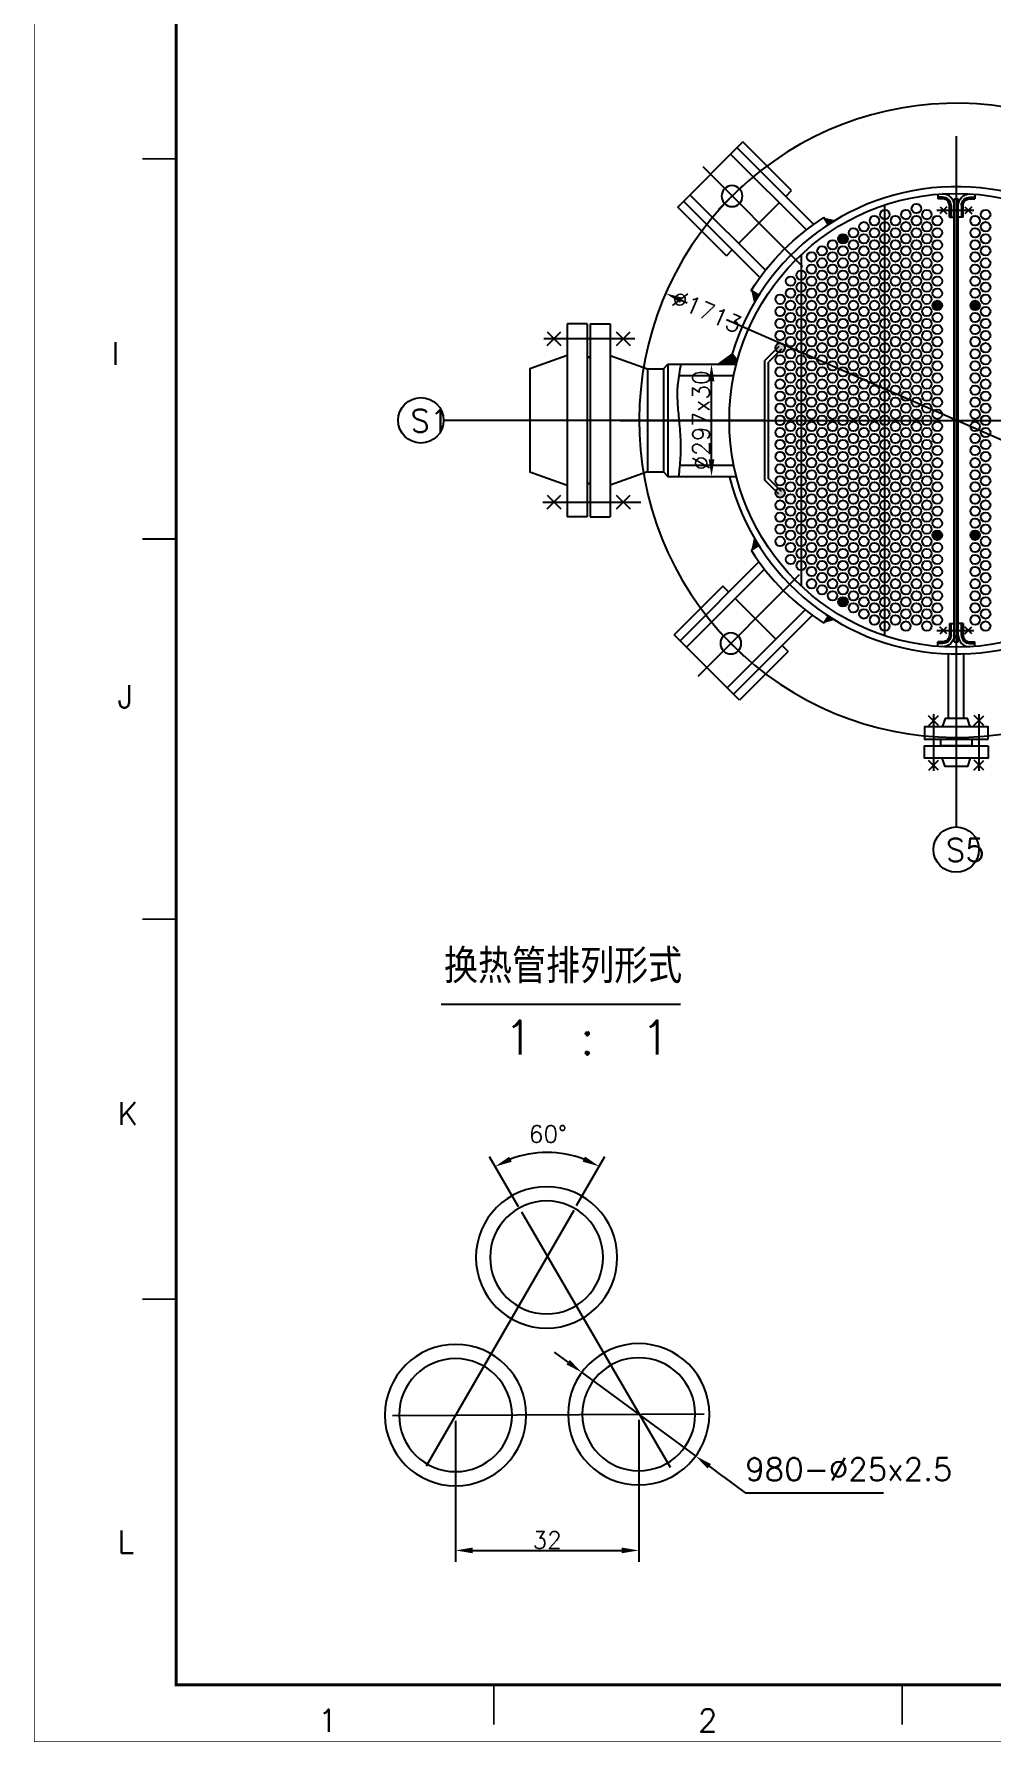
# Model space of a CAD drawing. Extents: x 49444 to 186655, y 41039 to 60167.
# Drawn here: x 77334 to 79864, y 45007 to 49522 of the extents above; entities that cross this region are included whole.
import ezdxf

# ---------------------------------------------------------------- set-up
doc = ezdxf.new("R2010")
doc.units = 0
doc.header["$LTSCALE"] = 60
doc.header["$MEASUREMENT"] = 0
doc.header["$PDMODE"] = 3
doc.header["$PDSIZE"] = 0.001
doc.layers.get('0').update_dxf_attribs({"linetype": 'CONTINUOUS'})
doc.layers.get('DEFPOINTS').update_dxf_attribs({"linetype": 'CONTINUOUS'})
doc.styles.get("Standard").update_dxf_attribs({"font": 'txt_l', "bigfont": 'hztxt_l'})
doc.dimstyles.get("Standard").update_dxf_attribs({"dimtxt": 0.18, "dimasz": 0.18, "dimexe": 0.18, "dimexo": 0.0625, "dimgap": 0.09, "dimtad": 0, "dimtih": 1, "dimtoh": 1, "dimdec": 4, "dimzin": 0, "dimdsep": 46, "dimtxsty": 'Standard', "dimcen": 0.09, "dimadec": 0, "dimazin": 0, "dimtfac": 1, "dimtdec": 4, "dimtofl": 0, "dimtmove": 0, "dimatfit": 3, "dimfxl": 0, "dimtolj": 1, "dimtzin": 0, "dimarcsym": 0})
doc.dimstyles.new('STANDARD$0', dxfattribs={"dimtxt": 3, "dimasz": 3, "dimexe": 2, "dimexo": 1, "dimgap": 0.5, "dimtad": 1, "dimdec": 0, "dimzin": 0, "dimdsep": 46, "dimtxsty": 'Standard', "dimcen": 1, "dimclrd": 256, "dimclre": 256, "dimclrt": 256, "dimadec": 0, "dimazin": 0, "dimtfac": 1.5, "dimtdec": 3, "dimtix": 1, "dimtmove": 0, "dimatfit": 2, "dimfxl": 0, "dimtolj": 1, "dimarcsym": 0})

# ---------------------------------------------------------------- blocks, each defined once
blk = doc.blocks.new('*D52')
at = {"lineweight": -2}
for p, q in [((79090.1, 48649.7), (79155.3, 48649.7)), ((79125.3, 48397.7), (79125.3, 48604.7)), ((79084.7, 48352.7), (79155.3, 48352.7))]:
    blk.add_line(p, q, dxfattribs=at)
for points in [[(79117.8, 48604.7), (79132.8, 48604.7), (79125.3, 48649.7)], [(79117.8, 48397.7), (79132.8, 48397.7), (79125.3, 48352.7)]]:
    blk.add_solid(points)
at = {"layer": 'DEFPOINTS', "color": 0}
for p in [(79075.1, 48649.7), (79125.3, 48649.7), (79069.7, 48352.7)]:
    blk.add_point(p, dxfattribs=at)
at = {"insert": (79097.9, 48501.2), "char_height": 45, "attachment_point": 5, "rotation": 90}
blk.add_mtext('\\A1;%%c297x30', dxfattribs=at)
blk = doc.blocks.new('*D50')
at = {"color": 0, "lineweight": -2}
for p, q in [((79045.3, 48818.8), (79061, 48812)), ((80499.6, 48183.4), (79164.8, 48766.6))]:
    blk.add_line(p, q, dxfattribs=at)
at = {"color": 0}
for points in [[(79048.3, 48825.7), (79042.3, 48812), (79004, 48836.9)], [(80502.6, 48190.3), (80496.6, 48176.5), (80540.8, 48165.4)]]:
    blk.add_solid(points, dxfattribs=at)
at = {"layer": 'DEFPOINTS', "color": 0}
for p in [(79004, 48836.9), (80540.8, 48165.4)]:
    blk.add_point(p, dxfattribs=at)
at = {"color": 0, "insert": (79112.9, 48789.3), "char_height": 45, "attachment_point": 5, "rotation": 336.398}
blk.add_mtext('\\A1;%%c1713', dxfattribs=at)
blk = doc.blocks.new('*D44')
at = {"color": 0, "lineweight": -2}
for p, q in [((78746, 46010.3), (78709.8, 46037)), ((78782.3, 45983.7), (79083.4, 45762)), ((79155.9, 45708.7), (79119.6, 45735.4))]:
    blk.add_line(p, q, dxfattribs=at)
at = {"color": 0}
for points in [[(78750.5, 46016.4), (78741.6, 46004.3), (78782.3, 45983.7)], [(79124.1, 45741.4), (79115.2, 45729.3), (79083.4, 45762)]]:
    blk.add_solid(points, dxfattribs=at)
at = {"layer": 'DEFPOINTS', "color": 0}
for p in [(78782.3, 45983.7), (79083.4, 45762)]:
    blk.add_point(p, dxfattribs=at)
blk = doc.blocks.new('*D40')
at = {"color": 0, "lineweight": -2}
for p, q in [((78615.1, 46421.4), (78537.9, 46553.8)), ((78768.3, 46424.6), (78843.2, 46554.5))]:
    blk.add_line(p, q, dxfattribs=at)
blk.add_arc((78691.1, 46291), 274.2, 69.4121, 110.8162, dxfattribs=at)
at = {"color": 0}
for points in [[(78596.9, 46540.5), (78590.4, 46554.1), (78553, 46527.9)], [(78790.8, 46554.5), (78784.3, 46540.9), (78828.2, 46528.5)]]:
    blk.add_solid(points, dxfattribs=at)
at = {"layer": 'DEFPOINTS', "color": 0}
for p in [(78642.8, 46560.9), (78622.6, 46408.5), (78760.8, 46411.6), (78370.3, 45735.4), (79016.4, 45732.8)]:
    blk.add_point(p, dxfattribs=at)
at = {"color": 0, "insert": (78692.5, 46613.9), "char_height": 45, "attachment_point": 5, "rotation": 359.7621}
blk.add_mtext('\\A1;60°', dxfattribs=at)
blk = doc.blocks.new('*D39')
at = {"lineweight": -2}
for p, q in [((78448.4, 45855.6), (78448.4, 45482.9)), ((78932.8, 45857.8), (78932.8, 45482.9)), ((78493.4, 45512.9), (78887.8, 45512.9))]:
    blk.add_line(p, q, dxfattribs=at)
for points in [[(78493.4, 45520.4), (78493.4, 45505.4), (78448.4, 45512.9)], [(78887.8, 45520.4), (78887.8, 45505.4), (78932.8, 45512.9)]]:
    blk.add_solid(points)
at = {"layer": 'DEFPOINTS', "color": 0}
for p in [(78448.4, 45870.6), (78932.8, 45872.8), (78932.8, 45512.9)]:
    blk.add_point(p, dxfattribs=at)
at = {"insert": (78690.6, 45540.2), "char_height": 45, "attachment_point": 5}
blk.add_mtext('\\A1;32', dxfattribs=at)

msp = doc.modelspace()

# ---------------------------------------------------------------- hatches: boundary and pattern name
for points in [[(79485.504607, 48981.229023, 1), (79460.505865, 48981.229023, 1)], [(79734.922668, 48805.225486, -1), (79709.923926, 48805.225486, -1)], [(79809.925599, 48805.225486, 1), (79834.92434, 48805.225486, 1)], [(79734.922668, 48197.219363, 1), (79709.923926, 48197.219363, 1)], [(79809.925599, 48197.219363, -1), (79834.92434, 48197.219363, -1)], [(79485.504607, 48021.215827, 1), (79460.505865, 48021.215827, 1)]]:
    msp.add_hatch(color=256).paths.add_polyline_path(points)
h = msp.add_hatch(color=256)
h.paths.add_polyline_path([(79319.227017, 48309.221881, 1), (79294.228275, 48309.221881, 1)])
h.paths.add_polyline_path([(79319.227017, 48693.225693, 1), (79294.228275, 48693.225693, 1)])

# ---------------------------------------------------------------- linework, layer by layer
for p, q in [((79772.424133, 49252.679892), (79772.424133, 47425.987483)), ((79366.716269, 48906.840292), (79103.085685, 49171.884167)), ((79144.681564, 49059.239036), (79208.813102, 49123.370573)), ((79723.370355, 49099.218852), (79723.370355, 49086.977276)), ((79736.464072, 49091.303694), (79723.370355, 49091.303694)), ((79736.464072, 49086.977276), (79723.370355, 49086.977276)), ((79767.424133, 49087.007225), (79777.424133, 49087.007225)), ((79767.424133, 47915.437624), (79767.424133, 49087.007225)), ((79777.424133, 47915.437624), (79777.424133, 49087.007225)), ((79808.384194, 49091.303694), (79821.477911, 49091.303694)), ((79808.384194, 49086.977276), (79821.477911, 49086.977276)), ((79821.477911, 49099.218852), (79821.477911, 49086.977276)), ((79583.857102, 47931.618638), (79583.857102, 49070.826212)), ((79721.444953, 49056.560142), (79818.88249, 49056.560142)), ((79362.153579, 48939.03982), (79362.153579, 48063.405029)), ((78743.417319, 48756.222425), (78743.417319, 48246.222425)), ((78796.417319, 48756.222425), (78743.417319, 48756.222425)), ((78796.417319, 48756.222425), (78796.417319, 48246.222425)), ((78804.417319, 48756.222425), (78804.417319, 48246.222425)), ((78804.417319, 48756.222425), (78857.417319, 48756.222425)), ((78857.417319, 48756.222425), (78857.417319, 48246.222425)), ((78681.512845, 48717.222425), (78922.185171, 48717.222425)), ((79303.185948, 48696.755052), (79265.963755, 48659.402728)), ((79310.269344, 48689.696334), (79275.963755, 48655.270811)), ((78804.417319, 48668.230681), (78796.417319, 48668.230681)), ((78796.417319, 48668.230681), (78796.417319, 48334.214168)), ((78796.417319, 48668.230681), (78804.417319, 48668.230681)), ((78804.417319, 48668.230681), (78804.417319, 48334.214168)), ((78956.417319, 48637.722425), (78997.878374, 48637.722425)), ((78997.878374, 48637.722425), (79009.934565, 48649.722425)), ((78997.878374, 48637.722425), (78997.878374, 48364.722425)), ((79009.934565, 48649.722425), (79009.934565, 48352.722425)), ((79009.934565, 48649.722425), (79191.086237, 48649.722425)), ((79265.963755, 48343.042121), (79265.963755, 48659.402728)), ((79275.963755, 48347.174039), (79275.963755, 48655.270811)), ((79038.911789, 48619.722425), (79184.237301, 48619.722425)), ((78843.655095, 48501.222425), (78416.69037, 48501.222425)), ((79262.550865, 48501.222425), (78579.116629, 48501.222425)), ((78883.634574, 48501.222425), (80755.093562, 48501.222425)), ((79230.249381, 48501.222425), (79132.615197, 48501.222425)), ((78956.417319, 48364.722425), (78997.878374, 48364.722425)), ((78997.878374, 48364.722425), (79009.934565, 48352.722425)), ((79041.031569, 48382.722425), (79184.237301, 48382.722425)), ((78804.417319, 48334.214168), (78796.417319, 48334.214168)), ((78796.417319, 48334.214168), (78804.417319, 48334.214168)), ((79009.934565, 48352.722425), (79191.086237, 48352.722425)), ((79303.185948, 48305.689798), (79265.963755, 48343.042121)), ((79310.269344, 48312.748516), (79275.963755, 48347.174039)), ((78679.601117, 48285.222425), (78938.398733, 48285.222425)), ((78796.417319, 48246.222425), (78743.417319, 48246.222425)), ((78804.417319, 48246.222425), (78857.417319, 48246.222425)), ((79357.370129, 48092.31203), (79088.906096, 47823.847998)), ((79211.225374, 47876.497977), (79147.093837, 47940.629514)), ((79721.444953, 47945.884707), (79818.88249, 47945.884707)), ((79736.464072, 47915.467574), (79723.370355, 47915.467574)), ((79723.370355, 47903.225998), (79723.370355, 47915.467574)), ((79767.424133, 47915.437624), (79777.424133, 47915.437624)), ((79808.384194, 47915.467574), (79821.477911, 47915.467574)), ((79821.477911, 47903.225998), (79821.477911, 47915.467574)), ((79736.464072, 47911.141155), (79723.370355, 47911.141155)), ((79808.384194, 47911.141155), (79821.477911, 47911.141155)), ((78410.14949, 46957.735048), (79043.250575, 46957.735048)), ((78760.757289, 46411.595012), (78370.33354, 45735.361244)), ((78622.642798, 46408.481665), (79016.353092, 45732.787159)), ((79106.248532, 45872.916719), (78282.064476, 45869.177294)), ((79155.881217, 45708.681733), (79214.3895, 45665.55584)), ((79214.3895, 45665.55584), (79580.352092, 45665.55584))]:
    msp.add_line(p, q)
for points, format in [([(77334.736803, 57622.422896, 1.5, 1.5, 0), (77334.736803, 45007.422896, 1.5, 1.5, 0), (86244.736803, 45007.422896, 1.5, 1.5, 0), (86244.736803, 57622.422896, 1.5, 1.5, 0), (77334.736803, 57622.422896, 1.5, 1.5, 1.9635677679)], "xyseb"), ([(77709.736803, 57472.422896, 7.5, 7.5, 0), (77709.736803, 45157.422896, 7.5, 7.5, 0), (86094.736803, 45157.422896, 7.5, 7.5, 0), (86094.736803, 57472.422896, 7.5, 7.5, 0), (77709.736803, 57472.422896, 7.5, 7.5, 0)], "xyseb"), ([(77619.736803, 49192.422896, 4.5, 4.5, 0), (77709.736803, 49192.422896, 4.5, 4.5, 0)], "xyseb"), ([(79754.416628, 49068.977315, 0.4149861579), (79736.369112, 49086.977276, 0.4149861579)], "xyb"), ([(79758.752435, 49068.98369, 0.4146291347), (79736.400709, 49091.303694, 0.4146291347)], "xyb"), ([(79767.424133, 49068.996473, 0.4098406324), (79736.464072, 49100.148859, 0.4142133318)], "xyb"), ([(79777.424133, 49068.996473, -0.4098406324), (79808.384194, 49100.148859, -0.4142133318)], "xyb"), ([(79786.095831, 49068.98369, -0.4146291347), (79808.447558, 49091.303694, -0.4146291347)], "xyb"), ([(79790.431638, 49068.977315, -0.4149861579), (79808.479154, 49086.977276, -0.4149861579)], "xyb"), ([(79230.207264, 48844.982923, -0.110685), (79422.546489, 49037.231788, -1.006105)], "xyb"), ([(79044.364328, 48649.722425, 0.0196585538), (79035.974964, 48598.953985, 0.0446943301), (79034.590221, 48559.548506, 0.0112112225), (79038.22974, 48512.143262, -0.0097697299), (79042.562927, 48457.757435, -0.0309169326), (79042.460382, 48402.209374, -0.0121170852), (79038.099581, 48352.722425)], "xyb"), ([(77709.736803, 48187.422896, 4.5, 4.5, 0), (77619.736803, 48187.422896, 4.5, 4.5, 0)], "xyseb"), ([(79230.207264, 48157.461926, 0.110685), (79422.546489, 47965.213061, 1.006105)], "xyb"), ([(79754.416628, 47933.467535, -0.4149861579), (79736.369112, 47915.467574, -0.4149861579)], "xyb"), ([(79758.752435, 47933.46116, -0.4146291347), (79736.400709, 47911.141155, -0.4146291347)], "xyb"), ([(79767.424133, 47933.448377, -0.4098406324), (79736.464072, 47902.29599, -0.4142133318)], "xyb"), ([(79777.424133, 47933.448377, 0.4098406324), (79808.384194, 47902.29599, 0.4142133318)], "xyb"), ([(79786.095831, 47933.46116, 0.4146291347), (79808.447558, 47911.141155, 0.4146291347)], "xyb"), ([(79790.431638, 47933.467535, 0.4149861579), (79808.479154, 47915.467574, 0.4149861579)], "xyb"), ([(77709.736803, 47182.422896, 4.5, 4.5, 0), (77619.736803, 47182.422896, 4.5, 4.5, 0)], "xyseb"), ([(77709.736803, 46177.422896, 4.5, 4.5, 0), (77619.736803, 46177.422896, 4.5, 4.5, 0)], "xyseb"), ([(78549.736803, 45157.422896, 4.5, 4.5, 0), (78549.736803, 45052.422896, 4.5, 4.5, 0)], "xyseb"), ([(79629.736803, 45157.422896, 4.5, 4.5, 0), (79629.736803, 45052.422896, 4.5, 4.5, 0)], "xyseb")]:
    msp.add_lwpolyline(points, format=format)
for points in [[(79035.830233, 49065.192275), (79208.364283, 49237.726325)], [(79395.72813, 49019.249778), (79192.807933, 49222.169975)], [(79337.031613, 49109.058995), (79208.364283, 49237.726325)], [(79376.205715, 49004.831078), (79175.837383, 49205.19941)], [(79267.952784, 48898.123554), (79068.357148, 49097.71919)], [(79321.475263, 49093.502645), (79337.031613, 49109.058995)], [(79164.497563, 48936.524945), (79035.830233, 49065.192275)], [(79253.284385, 48878.850837), (79051.386583, 49080.748625)], [(79197.024478, 48969.05186), (79304.504698, 49076.53208)], [(79747.817297, 49065.558269), (79729.283589, 49047.562015)], [(79729.552316, 49065.826996), (79747.54857, 49047.293288)], [(79754.416628, 49038.242726), (79754.416628, 49068.977315)], [(79758.752435, 49068.98369), (79758.752435, 49038.242726)], [(79786.095831, 49068.98369), (79786.095831, 49038.242726)], [(79790.431638, 49038.242726), (79790.431638, 49068.977315)], [(79813.653479, 49065.558269), (79795.119772, 49047.562015)], [(79795.388498, 49065.826996), (79813.384753, 49047.293288)], [(79434.368685, 49018.570174), (79422.546489, 49037.231788)], [(79754.416628, 49038.242726), (79767.424133, 49038.242726)], [(79790.431638, 49038.242726), (79777.424133, 49038.242726)], [(79164.497563, 48936.524945), (79180.053913, 48952.081295)], [(79250.475324, 48832.129693), (79230.207264, 48844.982938)], [(78690.288882, 48735.31196), (78726.964437, 48699.13289)], [(78690.537132, 48698.88464), (78726.716187, 48735.56021)], [(78873.453297, 48735.31196), (78910.128852, 48699.13289)], [(78873.701547, 48698.88464), (78909.880602, 48735.56021)], [(78743.417319, 48672.722425), (78644.417319, 48637.722425), (78644.417319, 48364.722425), (78743.417319, 48329.722425)], [(78857.417319, 48672.722425), (78956.417319, 48637.722425), (78956.417319, 48364.722425), (78857.417319, 48329.722425)], [(78690.288882, 48303.31196), (78726.964437, 48267.13289)], [(78690.537132, 48266.88464), (78726.716187, 48303.56021)], [(78873.453297, 48303.31196), (78910.128852, 48267.13289)], [(78873.701547, 48266.88464), (78909.880602, 48303.56021)], [(79250.475324, 48170.315156), (79230.207264, 48157.461911)], [(79250.739198, 48127.10245), (79042.040443, 47918.403695)], [(79265.287331, 48107.709452), (79059.011008, 47901.43313)], [(79155.151423, 48062.627375), (79026.484093, 47933.960045)], [(79170.707773, 48047.071025), (79155.151423, 48062.627375)], [(79295.158558, 47922.620225), (79187.678338, 48030.10046)], [(79372.794688, 48000.256361), (79166.491243, 47793.952895)], [(79392.196461, 47985.716991), (79183.461793, 47776.982345)], [(79434.368685, 47983.874675), (79422.546489, 47965.213061)], [(79754.416628, 47964.202124), (79767.424133, 47964.202124)], [(79754.416628, 47964.202124), (79754.416628, 47933.467535)], [(79758.752435, 47933.46116), (79758.752435, 47964.202124)], [(79790.431638, 47964.202124), (79777.424133, 47964.202124)], [(79786.095831, 47933.46116), (79786.095831, 47964.202124)], [(79790.431638, 47964.202124), (79790.431638, 47933.467535)], [(79199.018143, 47761.425995), (79026.484093, 47933.960045)], [(79747.817297, 47936.88658), (79729.283589, 47954.882835)], [(79729.552316, 47936.617854), (79747.54857, 47955.151561)], [(79813.653479, 47936.88658), (79795.119772, 47954.882835)], [(79795.388498, 47936.617854), (79813.384753, 47955.151561)], [(79327.685473, 47890.09331), (79199.018143, 47761.425995)], [(79327.685473, 47890.09331), (79312.129123, 47905.64966)], [(79752.015223, 47712.958295), (79752.015223, 47883.554507)], [(79792.833058, 47712.958295), (79792.833058, 47883.554508)], [(79725.724543, 47694.43814), (79699.247818, 47720.147075)], [(79699.631713, 47694.054245), (79725.340648, 47720.53097)], [(79712.486179, 47724.354307), (79712.486179, 47574.031951)], [(79809.735973, 47690.6345), (79802.210533, 47712.94511), (79742.758843, 47712.94511), (79735.233403, 47690.6345)], [(79819.123723, 47694.43814), (79845.600448, 47720.147075)], [(79845.216553, 47694.054245), (79819.507618, 47720.53097)], [(79832.362084, 47724.354307), (79832.362084, 47574.031951)], [(79813.283668, 47657.792825), (79813.283668, 47640.74996), (79731.685708, 47640.74996), (79731.685708, 47657.792825)], [(79725.724543, 47576.374325), (79699.247818, 47602.083275)], [(79699.631713, 47575.99043), (79725.340648, 47602.467155)], [(79809.735973, 47607.908375), (79802.210533, 47585.597765), (79742.758843, 47585.597765), (79735.233403, 47607.908375)], [(79819.123723, 47576.374325), (79845.600448, 47602.083275)], [(79845.216553, 47575.99043), (79819.507618, 47602.467155)], [(77709.736805, 45157.422895), (78864.736805, 45157.422895)]]:
    msp.add_lwpolyline(points)
for points in [[(79207.226292, 49094.073684, 1), (79151.806152, 49094.073684, 1)], [(79204.100803, 47911.33262, 1), (79148.680663, 47911.33262, 1)], [(78689.206869, 46100.726106, 1), (78689.206869, 46474.605996, 1)], [(78689.206869, 46138.226106, 1), (78689.206869, 46437.105996, 1)], [(78448.418259, 45683.668011, 1), (78448.418259, 46057.547901, 1)], [(78448.418259, 45721.168011, 1), (78448.418259, 46020.047901, 1)], [(78932.842074, 45685.904136, 1), (78932.842074, 46059.784026, 1)], [(78932.842074, 45723.404136, 1), (78932.842074, 46022.284026, 1)]]:
    msp.add_lwpolyline(points, format="xyb", close=True)
for points in [[(79856.482588, 47657.792825), (79856.482588, 47690.6345), (79688.486788, 47690.6345), (79688.486788, 47657.792825)], [(79856.482588, 47640.74996), (79856.482588, 47607.908375), (79688.486788, 47607.908375), (79688.486788, 47640.74996)]]:
    msp.add_lwpolyline(points, close=True)
for centre, radius in [((79772.424133, 48501.222425), 600.005), ((79556.145498, 49029.227797), 12.499371), ((79583.857102, 49045.227528), 12.499371), ((79611.571221, 49029.227797), 12.499371), ((79639.28555, 49045.227528), 12.499371), ((79666.997154, 49061.229564), 12.499371), ((79666.997154, 49029.227797), 12.499371), ((79694.711483, 49045.227528), 12.499371), ((79722.423297, 49029.227797), 12.499371), ((79822.42497, 49029.227797), 12.499371), ((79850.136784, 49045.227528), 12.499371), ((79500.719564, 48997.228544), 12.499371), ((79528.431169, 49013.228066), 12.499371), ((79556.145498, 48997.228544), 12.499371), ((79583.857102, 49013.228066), 12.499371), ((79611.571221, 48997.228544), 12.499371), ((79639.28555, 49013.228066), 12.499371), ((79666.997154, 48997.228544), 12.499371), ((79694.711483, 49013.228066), 12.499371), ((79722.423297, 48997.228544), 12.499371), ((79822.42497, 48997.228544), 12.499371), ((79850.136784, 49013.228066), 12.499371), ((79417.579303, 48949.227046), 12.499371), ((79445.293631, 48965.226777), 12.499371), ((79473.005236, 48981.229023), 12.499371), ((79473.005236, 48949.227046), 12.499371), ((79500.719564, 48965.226777), 12.499371), ((79528.431169, 48981.229023), 12.499371), ((79528.431169, 48949.227046), 12.499371), ((79556.145498, 48965.226777), 12.499371), ((79583.857102, 48981.229023), 12.499371), ((79583.857102, 48949.227046), 12.499371), ((79611.571221, 48965.226777), 12.499371), ((79639.28555, 48981.229023), 12.499371), ((79639.28555, 48949.227046), 12.499371), ((79666.997154, 48965.226777), 12.499371), ((79694.711483, 48981.229023), 12.499371), ((79694.711483, 48949.227046), 12.499371), ((79722.423297, 48965.226777), 12.499371), ((79822.42497, 48965.226777), 12.499371), ((79850.136784, 48981.229023), 12.499371), ((79850.136784, 48949.227046), 12.499371), ((79389.867698, 48933.230039), 12.499371), ((79389.867698, 48901.228272), 12.499371), ((79417.579303, 48917.228003), 12.499371), ((79445.293631, 48933.227525), 12.499371), ((79445.293631, 48901.228272), 12.499371), ((79473.005236, 48917.228003), 12.499371), ((79500.719564, 48933.227525), 12.499371), ((79500.719564, 48901.228272), 12.499371), ((79528.431169, 48917.228003), 12.499371), ((79556.145498, 48933.227525), 12.499371), ((79556.145498, 48901.228272), 12.499371), ((79583.857102, 48917.228003), 12.499371), ((79611.571221, 48933.227525), 12.499371), ((79611.571221, 48901.228272), 12.499371), ((79639.28555, 48917.228003), 12.499371), ((79666.997154, 48933.227525), 12.499371), ((79666.997154, 48901.228272), 12.499371), ((79694.711483, 48917.228003), 12.499371), ((79722.423297, 48933.227525), 12.499371), ((79722.423297, 48901.228272), 12.499371), ((79822.42497, 48933.227525), 12.499371), ((79822.42497, 48901.228272), 12.499371), ((79850.136784, 48917.228003), 12.499371), ((79334.43925, 48869.226505), 12.499371), ((79362.153579, 48885.226236), 12.499371), ((79362.153579, 48853.226774), 12.499371), ((79389.867698, 48869.226505), 12.499371), ((79417.579303, 48885.226236), 12.499371), ((79417.579303, 48853.226774), 12.499371), ((79445.293631, 48869.226505), 12.499371), ((79473.005236, 48885.226236), 12.499371), ((79473.005236, 48853.226774), 12.499371), ((79500.719564, 48869.226505), 12.499371), ((79528.431169, 48885.226236), 12.499371), ((79528.431169, 48853.226774), 12.499371), ((79556.145498, 48869.226505), 12.499371), ((79583.857102, 48885.226236), 12.499371), ((79583.857102, 48853.226774), 12.499371), ((79611.571221, 48869.226505), 12.499371), ((79639.28555, 48885.226236), 12.499371), ((79639.28555, 48853.226774), 12.499371), ((79666.997154, 48869.226505), 12.499371), ((79694.711483, 48885.226236), 12.499371), ((79694.711483, 48853.226774), 12.499371), ((79722.423297, 48869.226505), 12.499371), ((79822.42497, 48869.226505), 12.499371), ((79850.136784, 48885.226236), 12.499371), ((79850.136784, 48853.226774), 12.499371), ((79306.727646, 48821.227732), 12.499371), ((79334.43925, 48837.227253), 12.499371), ((79334.43925, 48805.225486), 12.499371), ((79362.153579, 48821.227732), 12.499371), ((79389.867698, 48837.227253), 12.499371), ((79389.867698, 48805.225486), 12.499371), ((79417.579303, 48821.227732), 12.499371), ((79445.293631, 48837.227253), 12.499371), ((79445.293631, 48805.225486), 12.499371), ((79473.005236, 48821.227732), 12.499371), ((79500.719564, 48837.227253), 12.499371), ((79500.719564, 48805.225486), 12.499371), ((79528.431169, 48821.227732), 12.499371), ((79556.145498, 48837.227253), 12.499371), ((79556.145498, 48805.225486), 12.499371), ((79583.857102, 48821.227732), 12.499371), ((79611.571221, 48837.227253), 12.499371), ((79611.571221, 48805.225486), 12.499371), ((79639.28555, 48821.227732), 12.499371), ((79666.997154, 48837.227253), 12.499371), ((79666.997154, 48805.225486), 12.499371), ((79694.711483, 48821.227732), 12.499371), ((79722.423297, 48837.227253), 12.499371), ((79722.423297, 48805.225486), 12.499371), ((79822.42497, 48837.227253), 12.499371), ((79822.42497, 48805.225486), 12.499371), ((79850.136784, 48821.227732), 12.499371), ((79306.727646, 48789.225755), 12.499371), ((79334.43925, 48773.226234), 12.499371), ((79362.153579, 48789.225755), 12.499371), ((79389.867698, 48773.226234), 12.499371), ((79417.579303, 48789.225755), 12.499371), ((79445.293631, 48773.226234), 12.499371), ((79473.005236, 48789.225755), 12.499371), ((79500.719564, 48773.226234), 12.499371), ((79528.431169, 48789.225755), 12.499371), ((79556.145498, 48773.226234), 12.499371), ((79583.857102, 48789.225755), 12.499371), ((79611.571221, 48773.226234), 12.499371), ((79639.28555, 48789.225755), 12.499371), ((79666.997154, 48773.226234), 12.499371), ((79694.711483, 48789.225755), 12.499371), ((79722.423297, 48773.226234), 12.499371), ((79822.42497, 48773.226234), 12.499371), ((79850.136784, 48789.225755), 12.499371), ((79306.727646, 48757.226712), 12.499371), ((79306.727646, 48725.224736), 12.499371), ((79334.43925, 48741.224466), 12.499371), ((79362.153579, 48757.226712), 12.499371), ((79362.153579, 48725.224736), 12.499371), ((79389.867698, 48741.224466), 12.499371), ((79417.579303, 48757.226712), 12.499371), ((79417.579303, 48725.224736), 12.499371), ((79445.293631, 48741.224466), 12.499371), ((79473.005236, 48757.226712), 12.499371), ((79473.005236, 48725.224736), 12.499371), ((79500.719564, 48741.224466), 12.499371), ((79528.431169, 48757.226712), 12.499371), ((79528.431169, 48725.224736), 12.499371), ((79556.145498, 48741.224466), 12.499371), ((79583.857102, 48757.226712), 12.499371), ((79583.857102, 48725.224736), 12.499371), ((79611.571221, 48741.224466), 12.499371), ((79639.28555, 48757.226712), 12.499371), ((79639.28555, 48725.224736), 12.499371), ((79666.997154, 48741.224466), 12.499371), ((79694.711483, 48757.226712), 12.499371), ((79694.711483, 48725.224736), 12.499371), ((79722.423297, 48741.224466), 12.499371), ((79822.42497, 48741.224466), 12.499371), ((79850.136784, 48757.226712), 12.499371), ((79850.136784, 48725.224736), 12.499371), ((79306.727646, 48693.225693), 12.499371), ((79334.43925, 48709.225214), 12.499371), ((79334.43925, 48677.225962), 12.499371), ((79362.153579, 48693.225693), 12.499371), ((79389.867698, 48709.225214), 12.499371), ((79389.867698, 48677.225962), 12.499371), ((79417.579303, 48693.225693), 12.499371), ((79445.293631, 48709.225214), 12.499371), ((79445.293631, 48677.225962), 12.499371), ((79473.005236, 48693.225693), 12.499371), ((79500.719564, 48709.225214), 12.499371), ((79500.719564, 48677.225962), 12.499371), ((79528.431169, 48693.225693), 12.499371), ((79556.145498, 48709.225214), 12.499371), ((79556.145498, 48677.225962), 12.499371), ((79583.857102, 48693.225693), 12.499371), ((79611.571221, 48709.225214), 12.499371), ((79611.571221, 48677.225962), 12.499371), ((79639.28555, 48693.225693), 12.499371), ((79666.997154, 48709.225214), 12.499371), ((79666.997154, 48677.225962), 12.499371), ((79694.711483, 48693.225693), 12.499371), ((79722.423297, 48709.225214), 12.499371), ((79722.423297, 48677.225962), 12.499371), ((79822.42497, 48709.225214), 12.499371), ((79822.42497, 48677.225962), 12.499371), ((79850.136784, 48693.225693), 12.499371), ((79306.727646, 48661.223716), 12.499371), ((79306.727646, 48629.224464), 12.499371), ((79334.43925, 48645.224195), 12.499371), ((79362.153579, 48661.223716), 12.499371), ((79362.153579, 48629.224464), 12.499371), ((79389.867698, 48645.224195), 12.499371), ((79417.579303, 48661.223716), 12.499371), ((79417.579303, 48629.224464), 12.499371), ((79445.293631, 48645.224195), 12.499371), ((79473.005236, 48661.223716), 12.499371), ((79473.005236, 48629.224464), 12.499371), ((79500.719564, 48645.224195), 12.499371), ((79528.431169, 48661.223716), 12.499371), ((79528.431169, 48629.224464), 12.499371), ((79556.145498, 48645.224195), 12.499371), ((79583.857102, 48661.223716), 12.499371), ((79583.857102, 48629.224464), 12.499371), ((79611.571221, 48645.224195), 12.499371), ((79639.28555, 48661.223716), 12.499371), ((79639.28555, 48629.224464), 12.499371), ((79666.997154, 48645.224195), 12.499371), ((79694.711483, 48661.223716), 12.499371), ((79694.711483, 48629.224464), 12.499371), ((79722.423297, 48645.224195), 12.499371), ((79822.42497, 48645.224195), 12.499371), ((79850.136784, 48661.223716), 12.499371), ((79850.136784, 48629.224464), 12.499371), ((79306.727646, 48597.225211), 12.499371), ((79334.43925, 48613.224942), 12.499371), ((79334.43925, 48581.223175), 12.499371), ((79362.153579, 48597.225211), 12.499371), ((79389.867698, 48613.224942), 12.499371), ((79389.867698, 48581.223175), 12.499371), ((79417.579303, 48597.225211), 12.499371), ((79445.293631, 48613.224942), 12.499371), ((79445.293631, 48581.223175), 12.499371), ((79473.005236, 48597.225211), 12.499371), ((79500.719564, 48613.224942), 12.499371), ((79500.719564, 48581.223175), 12.499371), ((79528.431169, 48597.225211), 12.499371), ((79556.145498, 48613.224942), 12.499371), ((79556.145498, 48581.223175), 12.499371), ((79583.857102, 48597.225211), 12.499371), ((79611.571221, 48613.224942), 12.499371), ((79611.571221, 48581.223175), 12.499371), ((79639.28555, 48597.225211), 12.499371), ((79666.997154, 48613.224942), 12.499371), ((79666.997154, 48581.223175), 12.499371), ((79694.711483, 48597.225211), 12.499371), ((79722.423297, 48613.224942), 12.499371), ((79722.423297, 48581.223175), 12.499371), ((79822.42497, 48613.224942), 12.499371), ((79822.42497, 48581.223175), 12.499371), ((79850.136784, 48597.225211), 12.499371), ((78356.69037, 48501.222425), 60), ((79306.727646, 48565.223444), 12.499371), ((79306.727646, 48533.224192), 12.499371), ((79334.43925, 48549.223713), 12.499371), ((79362.153579, 48565.223444), 12.499371), ((79362.153579, 48533.224192), 12.499371), ((79389.867698, 48549.223713), 12.499371), ((79417.579303, 48565.223444), 12.499371), ((79417.579303, 48533.224192), 12.499371), ((79445.293631, 48549.223713), 12.499371), ((79473.005236, 48565.223444), 12.499371), ((79473.005236, 48533.224192), 12.499371), ((79500.719564, 48549.223713), 12.499371), ((79528.431169, 48565.223444), 12.499371), ((79528.431169, 48533.224192), 12.499371), ((79556.145498, 48549.223713), 12.499371), ((79583.857102, 48565.223444), 12.499371), ((79583.857102, 48533.224192), 12.499371), ((79611.571221, 48549.223713), 12.499371), ((79639.28555, 48565.223444), 12.499371), ((79639.28555, 48533.224192), 12.499371), ((79666.997154, 48549.223713), 12.499371), ((79694.711483, 48565.223444), 12.499371), ((79694.711483, 48533.224192), 12.499371), ((79722.423297, 48549.223713), 12.499371), ((79822.42497, 48549.223713), 12.499371), ((79850.136784, 48565.223444), 12.499371), ((79850.136784, 48533.224192), 12.499371), ((79306.727646, 48501.222425), 12.499371), ((79334.43925, 48517.222156), 12.499371), ((79362.153579, 48501.222425), 12.499371), ((79389.867698, 48517.222156), 12.499371), ((79417.579303, 48501.222425), 12.499371), ((79445.293631, 48517.222156), 12.499371), ((79473.005236, 48501.222425), 12.499371), ((79500.719564, 48517.222156), 12.499371), ((79528.431169, 48501.222425), 12.499371), ((79556.145498, 48517.222156), 12.499371), ((79583.857102, 48501.222425), 12.499371), ((79611.571221, 48517.222156), 12.499371), ((79639.28555, 48501.222425), 12.499371), ((79666.997154, 48517.222156), 12.499371), ((79694.711483, 48501.222425), 12.499371), ((79722.423297, 48517.222156), 12.499371), ((79822.42497, 48517.222156), 12.499371), ((79850.136784, 48501.222425), 12.499371), ((79306.727646, 48469.223172), 12.499371), ((79334.43925, 48485.222694), 12.499371), ((79334.43925, 48453.223651), 12.499371), ((79362.153579, 48469.223172), 12.499371), ((79389.867698, 48485.222694), 12.499371), ((79389.867698, 48453.223651), 12.499371), ((79417.579303, 48469.223172), 12.499371), ((79445.293631, 48485.222694), 12.499371), ((79445.293631, 48453.223651), 12.499371), ((79473.005236, 48469.223172), 12.499371), ((79500.719564, 48485.222694), 12.499371), ((79500.719564, 48453.223651), 12.499371), ((79528.431169, 48469.223172), 12.499371), ((79556.145498, 48485.222694), 12.499371), ((79556.145498, 48453.223651), 12.499371), ((79583.857102, 48469.223172), 12.499371), ((79611.571221, 48485.222694), 12.499371), ((79611.571221, 48453.223651), 12.499371), ((79639.28555, 48469.223172), 12.499371), ((79666.997154, 48485.222694), 12.499371), ((79666.997154, 48453.223651), 12.499371), ((79694.711483, 48469.223172), 12.499371), ((79722.423297, 48485.222694), 12.499371), ((79722.423297, 48453.223651), 12.499371), ((79822.42497, 48485.222694), 12.499371), ((79822.42497, 48453.223651), 12.499371), ((79850.136784, 48469.223172), 12.499371), ((79306.727646, 48437.221405), 12.499371), ((79306.727646, 48405.222153), 12.499371), ((79334.43925, 48421.221674), 12.499371), ((79362.153579, 48437.221405), 12.499371), ((79362.153579, 48405.222153), 12.499371), ((79389.867698, 48421.221674), 12.499371), ((79417.579303, 48437.221405), 12.499371), ((79417.579303, 48405.222153), 12.499371), ((79445.293631, 48421.221674), 12.499371), ((79473.005236, 48437.221405), 12.499371), ((79473.005236, 48405.222153), 12.499371), ((79500.719564, 48421.221674), 12.499371), ((79528.431169, 48437.221405), 12.499371), ((79528.431169, 48405.222153), 12.499371), ((79556.145498, 48421.221674), 12.499371), ((79583.857102, 48437.221405), 12.499371), ((79583.857102, 48405.222153), 12.499371), ((79611.571221, 48421.221674), 12.499371), ((79639.28555, 48437.221405), 12.499371), ((79639.28555, 48405.222153), 12.499371), ((79666.997154, 48421.221674), 12.499371), ((79694.711483, 48437.221405), 12.499371), ((79694.711483, 48405.222153), 12.499371), ((79722.423297, 48421.221674), 12.499371), ((79822.42497, 48421.221674), 12.499371), ((79850.136784, 48437.221405), 12.499371), ((79850.136784, 48405.222153), 12.499371), ((79306.727646, 48373.2229), 12.499371), ((79334.43925, 48389.222422), 12.499371), ((79334.43925, 48357.220655), 12.499371), ((79362.153579, 48373.2229), 12.499371), ((79389.867698, 48389.222422), 12.499371), ((79389.867698, 48357.220655), 12.499371), ((79417.579303, 48373.2229), 12.499371), ((79445.293631, 48389.222422), 12.499371), ((79445.293631, 48357.220655), 12.499371), ((79473.005236, 48373.2229), 12.499371), ((79500.719564, 48389.222422), 12.499371), ((79500.719564, 48357.220655), 12.499371), ((79528.431169, 48373.2229), 12.499371), ((79556.145498, 48389.222422), 12.499371), ((79556.145498, 48357.220655), 12.499371), ((79583.857102, 48373.2229), 12.499371), ((79611.571221, 48389.222422), 12.499371), ((79611.571221, 48357.220655), 12.499371), ((79639.28555, 48373.2229), 12.499371), ((79666.997154, 48389.222422), 12.499371), ((79666.997154, 48357.220655), 12.499371), ((79694.711483, 48373.2229), 12.499371), ((79722.423297, 48389.222422), 12.499371), ((79722.423297, 48357.220655), 12.499371), ((79822.42497, 48389.222422), 12.499371), ((79822.42497, 48357.220655), 12.499371), ((79850.136784, 48373.2229), 12.499371), ((79306.727646, 48341.221133), 12.499371), ((79306.727646, 48309.221881), 12.499371), ((79334.43925, 48325.221402), 12.499371), ((79362.153579, 48341.221133), 12.499371), ((79362.153579, 48309.221881), 12.499371), ((79389.867698, 48325.221402), 12.499371), ((79417.579303, 48341.221133), 12.499371), ((79417.579303, 48309.221881), 12.499371), ((79445.293631, 48325.221402), 12.499371), ((79473.005236, 48341.221133), 12.499371), ((79473.005236, 48309.221881), 12.499371), ((79500.719564, 48325.221402), 12.499371), ((79528.431169, 48341.221133), 12.499371), ((79528.431169, 48309.221881), 12.499371), ((79556.145498, 48325.221402), 12.499371), ((79583.857102, 48341.221133), 12.499371), ((79583.857102, 48309.221881), 12.499371), ((79611.571221, 48325.221402), 12.499371), ((79639.28555, 48341.221133), 12.499371), ((79639.28555, 48309.221881), 12.499371), ((79666.997154, 48325.221402), 12.499371), ((79694.711483, 48341.221133), 12.499371), ((79694.711483, 48309.221881), 12.499371), ((79722.423297, 48325.221402), 12.499371), ((79822.42497, 48325.221402), 12.499371), ((79850.136784, 48341.221133), 12.499371), ((79850.136784, 48309.221881), 12.499371), ((79306.727646, 48277.220114), 12.499371), ((79334.43925, 48293.219635), 12.499371), ((79334.43925, 48261.220383), 12.499371), ((79362.153579, 48277.220114), 12.499371), ((79389.867698, 48293.219635), 12.499371), ((79389.867698, 48261.220383), 12.499371), ((79417.579303, 48277.220114), 12.499371), ((79445.293631, 48293.219635), 12.499371), ((79445.293631, 48261.220383), 12.499371), ((79473.005236, 48277.220114), 12.499371), ((79500.719564, 48293.219635), 12.499371), ((79500.719564, 48261.220383), 12.499371), ((79528.431169, 48277.220114), 12.499371), ((79556.145498, 48293.219635), 12.499371), ((79556.145498, 48261.220383), 12.499371), ((79583.857102, 48277.220114), 12.499371), ((79611.571221, 48293.219635), 12.499371), ((79611.571221, 48261.220383), 12.499371), ((79639.28555, 48277.220114), 12.499371), ((79666.997154, 48293.219635), 12.499371), ((79666.997154, 48261.220383), 12.499371), ((79694.711483, 48277.220114), 12.499371), ((79722.423297, 48293.219635), 12.499371), ((79722.423297, 48261.220383), 12.499371), ((79822.42497, 48293.219635), 12.499371), ((79822.42497, 48261.220383), 12.499371), ((79850.136784, 48277.220114), 12.499371), ((79306.727646, 48245.220862), 12.499371), ((79334.43925, 48229.221131), 12.499371), ((79362.153579, 48245.220862), 12.499371), ((79389.867698, 48229.221131), 12.499371), ((79417.579303, 48245.220862), 12.499371), ((79445.293631, 48229.221131), 12.499371), ((79473.005236, 48245.220862), 12.499371), ((79500.719564, 48229.221131), 12.499371), ((79528.431169, 48245.220862), 12.499371), ((79556.145498, 48229.221131), 12.499371), ((79583.857102, 48245.220862), 12.499371), ((79611.571221, 48229.221131), 12.499371), ((79639.28555, 48245.220862), 12.499371), ((79666.997154, 48229.221131), 12.499371), ((79694.711483, 48245.220862), 12.499371), ((79722.423297, 48229.221131), 12.499371), ((79822.42497, 48229.221131), 12.499371), ((79850.136784, 48245.220862), 12.499371), ((79306.727646, 48213.218885), 12.499371), ((79306.727646, 48181.219632), 12.499371), ((79334.43925, 48197.219363), 12.499371), ((79362.153579, 48213.218885), 12.499371), ((79362.153579, 48181.219632), 12.499371), ((79389.867698, 48197.219363), 12.499371), ((79417.579303, 48213.218885), 12.499371), ((79417.579303, 48181.219632), 12.499371), ((79445.293631, 48197.219363), 12.499371), ((79473.005236, 48213.218885), 12.499371), ((79473.005236, 48181.219632), 12.499371), ((79500.719564, 48197.219363), 12.499371), ((79528.431169, 48213.218885), 12.499371), ((79528.431169, 48181.219632), 12.499371), ((79556.145498, 48197.219363), 12.499371), ((79583.857102, 48213.218885), 12.499371), ((79583.857102, 48181.219632), 12.499371), ((79611.571221, 48197.219363), 12.499371), ((79639.28555, 48213.218885), 12.499371), ((79639.28555, 48181.219632), 12.499371), ((79666.997154, 48197.219363), 12.499371), ((79694.711483, 48213.218885), 12.499371), ((79694.711483, 48181.219632), 12.499371), ((79722.423297, 48197.219363), 12.499371), ((79822.42497, 48197.219363), 12.499371), ((79850.136784, 48213.218885), 12.499371), ((79850.136784, 48181.219632), 12.499371), ((79334.43925, 48165.220111), 12.499371), ((79334.43925, 48133.220859), 12.499371), ((79362.153579, 48149.22059), 12.499371), ((79389.867698, 48165.220111), 12.499371), ((79389.867698, 48133.218344), 12.499371), ((79417.579303, 48149.22059), 12.499371), ((79445.293631, 48165.220111), 12.499371), ((79445.293631, 48133.218344), 12.499371), ((79473.005236, 48149.22059), 12.499371), ((79500.719564, 48165.220111), 12.499371), ((79500.719564, 48133.218344), 12.499371), ((79528.431169, 48149.22059), 12.499371), ((79556.145498, 48165.220111), 12.499371), ((79556.145498, 48133.218344), 12.499371), ((79583.857102, 48149.22059), 12.499371), ((79611.571221, 48165.220111), 12.499371), ((79611.571221, 48133.218344), 12.499371), ((79639.28555, 48149.22059), 12.499371), ((79666.997154, 48165.220111), 12.499371), ((79666.997154, 48133.218344), 12.499371), ((79694.711483, 48149.22059), 12.499371), ((79722.423297, 48165.220111), 12.499371), ((79722.423297, 48133.218344), 12.499371), ((79822.42497, 48165.220111), 12.499371), ((79822.42497, 48133.218344), 12.499371), ((79850.136784, 48149.22059), 12.499371), ((79362.153579, 48117.218613), 12.499371), ((79389.867698, 48101.219092), 12.499371), ((79417.579303, 48117.218613), 12.499371), ((79417.579303, 48085.216846), 12.499371), ((79445.293631, 48101.219092), 12.499371), ((79473.005236, 48117.218613), 12.499371), ((79473.005236, 48085.216846), 12.499371), ((79500.719564, 48101.219092), 12.499371), ((79528.431169, 48117.218613), 12.499371), ((79528.431169, 48085.216846), 12.499371), ((79556.145498, 48101.219092), 12.499371), ((79583.857102, 48117.218613), 12.499371), ((79583.857102, 48085.216846), 12.499371), ((79611.571221, 48101.219092), 12.499371), ((79639.28555, 48117.218613), 12.499371), ((79639.28555, 48085.216846), 12.499371), ((79666.997154, 48101.219092), 12.499371), ((79694.711483, 48117.218613), 12.499371), ((79694.711483, 48085.216846), 12.499371), ((79722.423297, 48101.219092), 12.499371), ((79822.42497, 48101.219092), 12.499371), ((79850.136784, 48117.218613), 12.499371), ((79850.136784, 48085.216846), 12.499371), ((79389.867698, 48069.217325), 12.499371), ((79417.579303, 48053.215079), 12.499371), ((79445.293631, 48069.217325), 12.499371), ((79445.293631, 48037.215558), 12.499371), ((79473.005236, 48053.217803), 12.499371), ((79500.719564, 48069.217325), 12.499371), ((79500.719564, 48037.218072), 12.499371), ((79528.431169, 48053.217803), 12.499371), ((79556.145498, 48069.217325), 12.499371), ((79556.145498, 48037.218072), 12.499371), ((79583.857102, 48053.217803), 12.499371), ((79611.571221, 48069.217325), 12.499371), ((79611.571221, 48037.218072), 12.499371), ((79639.28555, 48053.217803), 12.499371), ((79666.997154, 48069.217325), 12.499371), ((79666.997154, 48037.218072), 12.499371), ((79694.711483, 48053.217803), 12.499371), ((79722.423297, 48069.217325), 12.499371), ((79722.423297, 48037.218072), 12.499371), ((79822.42497, 48069.217325), 12.499371), ((79822.42497, 48037.218072), 12.499371), ((79850.136784, 48053.217803), 12.499371), ((79473.005236, 48021.215827), 12.499371), ((79500.719564, 48005.216305), 12.499371), ((79528.431169, 48021.215827), 12.499371), ((79556.145498, 48005.216305), 12.499371), ((79583.857102, 48021.215827), 12.499371), ((79611.571221, 48005.216305), 12.499371), ((79639.28555, 48021.215827), 12.499371), ((79666.997154, 48005.216305), 12.499371), ((79694.711483, 48021.215827), 12.499371), ((79722.423297, 48005.216305), 12.499371), ((79822.42497, 48005.216305), 12.499371), ((79850.136784, 48021.215827), 12.499371), ((79528.431169, 47989.216784), 12.499371), ((79556.145498, 47973.214538), 12.499371), ((79583.857102, 47989.216784), 12.499371), ((79583.857102, 47957.217741), 12.499371), ((79611.571221, 47973.217053), 12.499371), ((79639.28555, 47989.216784), 12.499371), ((79639.28555, 47957.217322), 12.499371), ((79666.997154, 47973.217053), 12.499371), ((79694.711483, 47989.216784), 12.499371), ((79694.711483, 47957.217322), 12.499371), ((79722.423297, 47973.217053), 12.499371), ((79822.42497, 47973.217053), 12.499371), ((79850.136784, 47989.216784), 12.499371), ((79850.136784, 47957.217322), 12.499371), ((79772.424133, 47365.987483), 60)]:
    msp.add_circle(centre, radius)
for centre, radius, start, end in [((79772.42413, 48501.132431), 838.522289, 134.951637241, 133.876318306), ((79772.424133, 48501.222425), 618.005, 16.526399102, 165.911070667), ((79772.424133, 48501.222425), 618.005, 194.08894552, 343.473600898)]:
    msp.add_arc(centre, radius, start, end)
for points in [[(79422.546489, 49037.231788), (79434.620446, 49018.734597), (79453.223826, 49030.411751)], [(79230.207264, 48844.982923), (79250.475324, 48832.129693), (79237.76906, 48811.180699)], [(79180.868732, 48680.086583), (79191.086237, 48649.722425), (79138.862191, 48649.722425)], [(79194.519923, 48662.569018), (79180.868732, 48680.086583), (79191.086237, 48649.722425)], [(79230.207264, 48157.461926), (79250.475324, 48170.315156), (79237.674963, 48191.426517)], [(79422.546489, 47965.213061), (79434.620446, 47983.710253), (79451.109005, 47973.314509)]]:
    msp.add_solid(points)

# ---------------------------------------------------------------- texts
for s, height, p in [('I', 60, (77539.163351, 48648.042595)), ('S1', 60, (78329.073803, 48470.271121)), ('J', 60, (77554.412882, 47740.542595)), ('S5', 60, (79744.807567, 47335.03618)), ('换热管排列形式', 90, (78417.716489, 47012.753279)), ('1  :  1', 90, (78576.731537, 46823.955395)), ('K', 60, (77554.412882, 46638.042595)), ('980-%%c25x2.5', 60, (79214.567975, 45697.401708)), ('L', 60, (77554.412882, 45505.542595)), ('1', 60, (78084.736803, 45033.042595)), ('2', 60, (79089.736803, 45033.042595))]:
    msp.add_text(s, height=height).set_placement(p)

# ---------------------------------------------------------------- dimensions: what is measured, and where the dimension line sits
dim = msp.add_diameter_dim_2p(p1=(80540.803129, 48165.40435), p2=(79004.045132, 48836.860511), text='%%c1713', dimstyle='Standard', override={"dimscale": 15, "dimtxt": 3, "dimasz": 3, "dimexe": 2, "dimexo": 1, "dimgap": 0.1, "dimtad": 1, "dimtih": 0, "dimtoh": 0, "dimdec": 0, "dimcen": 3, "dimtdec": 0, "dimtofl": 1, "dimtmove": 2})
dim.commit()
dim.dimension.update_dxf_attribs({"geometry": '*D50', "text_midpoint": (79112.922592, 48789.288648), "dimtype": 163})
dim = msp.add_linear_dim(base=(79125.283106, 48649.722425), p1=(79069.735154, 48352.722425), p2=(79075.09363, 48649.722425), angle=90, text='%%c297x30', dimstyle='STANDARD$0', override={"dimscale": 15, "dimgap": 0.1, "dimcen": 3, "dimtdec": 0, "dimtmove": 2, "dimatfit": 3})
dim.commit()
dim.dimension.update_dxf_attribs({"geometry": '*D52', "text_midpoint": (79097.908106, 48501.222425)})
dim = msp.add_angular_dim_2l(base=(78642.775034, 46560.919374), line1=((78622.642798, 46408.481665), (79016.353092, 45732.787159)), line2=((78760.757289, 46411.595012), (78370.33354, 45735.361244)), dimstyle='Standard', override={"dimscale": 15, "dimtxt": 3, "dimasz": 3, "dimexe": 2, "dimexo": 1, "dimgap": 0.1, "dimtad": 1, "dimtih": 0, "dimtoh": 0, "dimdec": 0, "dimcen": 3, "dimtdec": 0, "dimtofl": 1, "dimtmove": 2})
dim.commit()
dim.dimension.update_dxf_attribs({"geometry": '*D40', "text_midpoint": (78692.454556, 46613.850464), "dimtype": 162})
dim = msp.add_diameter_dim_2p(p1=(78782.286244, 45983.656923), p2=(79083.397913, 45762.031247), text=' ', dimstyle='Standard', override={"dimscale": 15, "dimtxt": 3, "dimasz": 3, "dimexe": 2, "dimexo": 1, "dimgap": 0.1, "dimtad": 1, "dimtih": 0, "dimtoh": 0, "dimdec": 0, "dimcen": 3, "dimtdec": 0, "dimtofl": 1, "dimtmove": 2})
dim.commit()
dim.dimension.update_dxf_attribs({"geometry": '*D44', "text_midpoint": (79155.881217, 45708.681733)})
dim = msp.add_linear_dim(base=(78932.842074, 45512.868586), p1=(78448.418259, 45870.607961), p2=(78932.842074, 45872.844086), text='32', dimstyle='STANDARD$0', override={"dimscale": 15, "dimgap": 0.1, "dimcen": 3, "dimtdec": 0, "dimtmove": 2, "dimatfit": 3})
dim.commit()
dim.dimension.update_dxf_attribs({"geometry": '*D39', "text_midpoint": (78690.630167, 45540.243586)})

doc.saveas('drawing.dxf')
